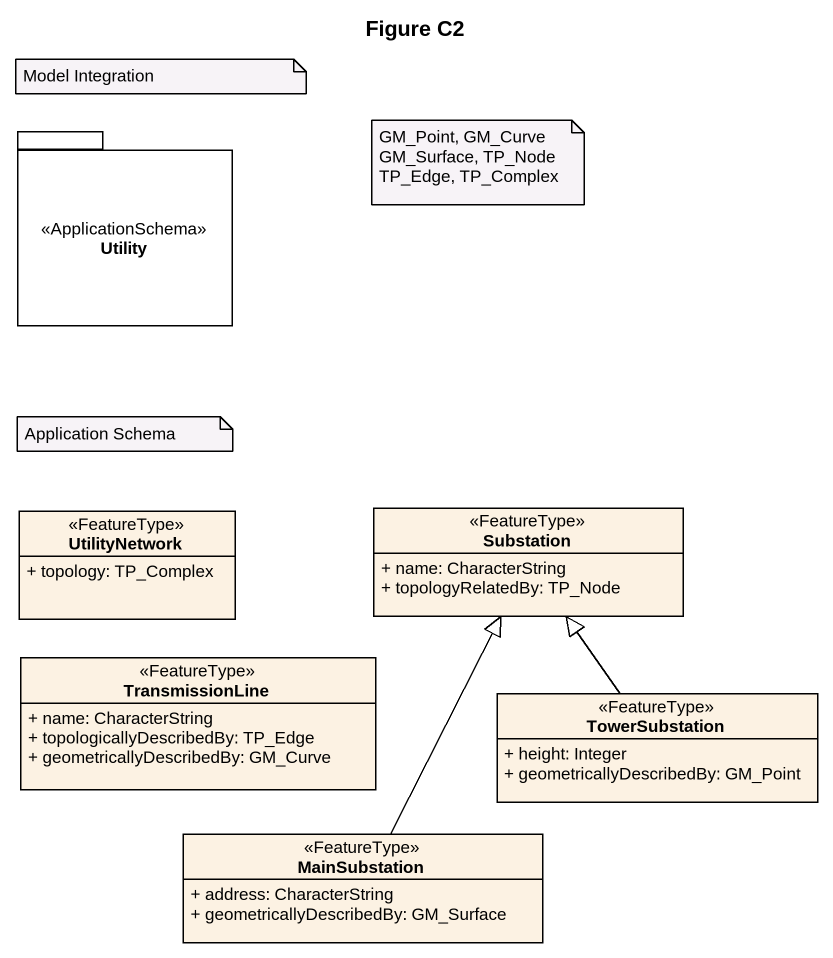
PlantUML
@startuml
title Figure C2
hide circle
hide empty members
skinparam classAttributeIconSize 0
package Utility <<ApplicationSchema>> {
}
class UtilityNetwork <<FeatureType>> {
  + topology: TP_Complex
}
class Substation <<FeatureType>> {
  + name: CharacterString
  + topologyRelatedBy: TP_Node
}
class TransmissionLine <<FeatureType>> {
  + name: CharacterString
  + topologicallyDescribedBy: TP_Edge
  + geometricallyDescribedBy: GM_Curve
}
class TowerSubstation <<FeatureType>> {
  + height: Integer
  + geometricallyDescribedBy: GM_Point
}
class MainSubstation <<FeatureType>> {
  + address: CharacterString
  + geometricallyDescribedBy: GM_Surface
}
TowerSubstation -up-|> Substation
MainSubstation -up-|> Substation
note as N1
  Model Integration
end note
note as N2
  GM_Point, GM_Curve
  GM_Surface, TP_Node
  TP_Edge, TP_Complex
end note
note as N3
  Application Schema
end note
@enduml
